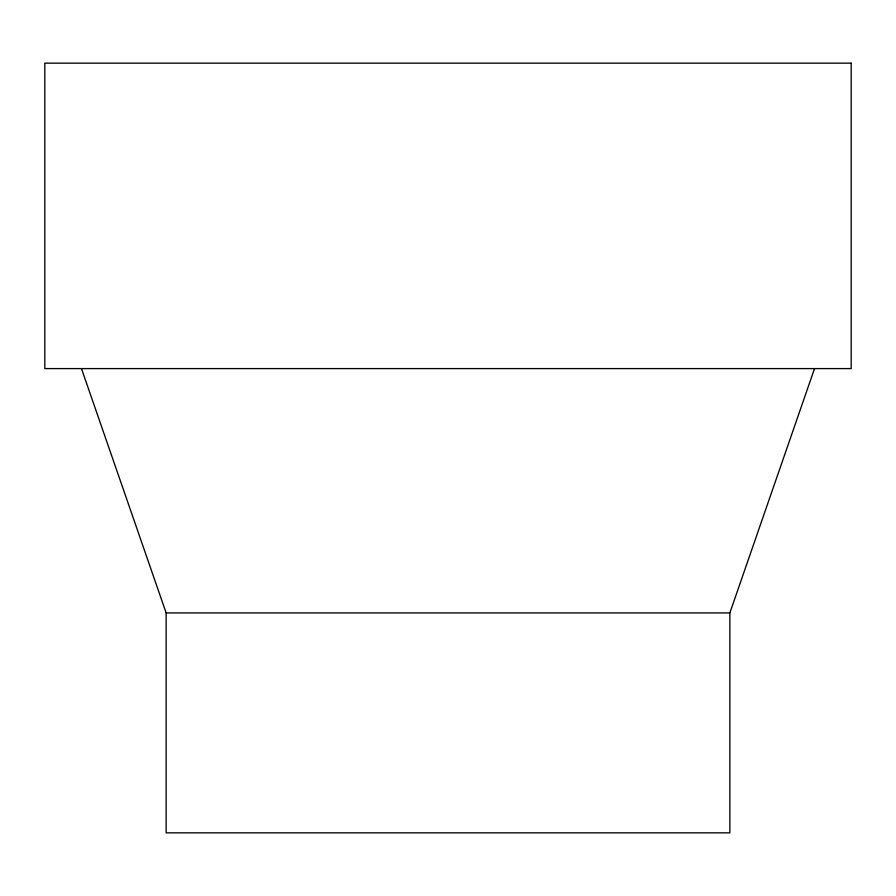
<?xml version="1.0" encoding="UTF-8"?>
<svg xmlns="http://www.w3.org/2000/svg" width="896" height="896" viewBox="0 0 896 896"><rect width="100%" height="100%" fill="white"/><g stroke="black" fill="none" stroke-linecap="round" stroke-linejoin="round"><path stroke-width="1.34" d="M81.48 368.592L166.141 612.931L166.141 832.843L729.859 832.843L729.859 612.931L814.52 368.592M166.141 612.931L729.859 612.931M851.2 63.157L44.8 63.157L44.8 368.592L851.2 368.592L851.2 63.157"/></g></svg>
